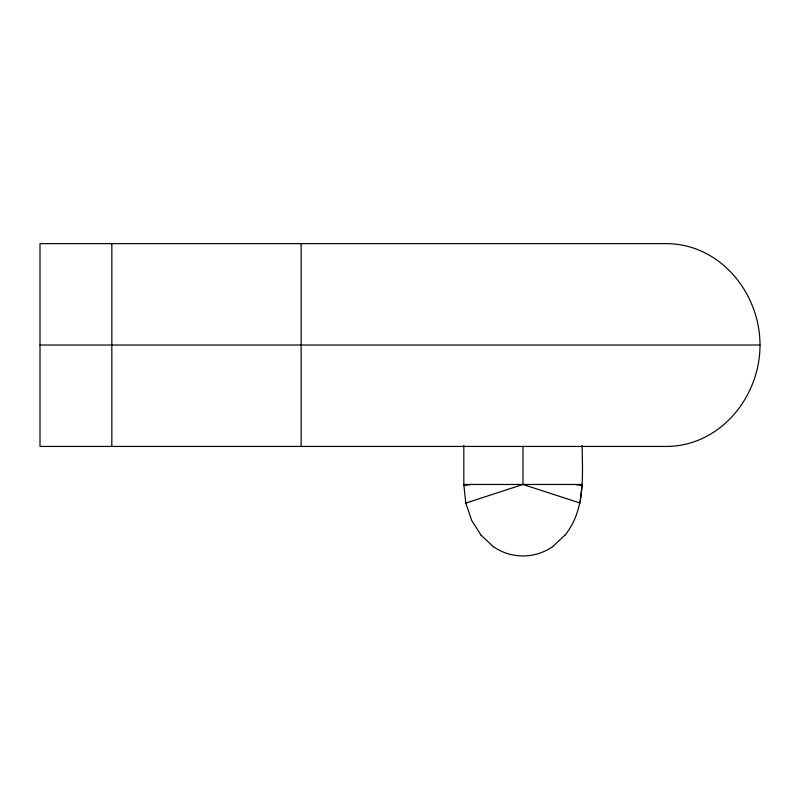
<?xml version="1.0" encoding="UTF-8"?>
<svg xmlns="http://www.w3.org/2000/svg" width="800" height="800" viewBox="0 0 800 800"><rect width="100%" height="100%" fill="white"/><g stroke="black" fill="none" stroke-linecap="round" stroke-linejoin="round"><path stroke-width="1.2" d="M760 345.03C760.06 396.61 720.65 445.81 667.04 446.44L40 446.44L40 243.63L667.04 243.63C720.65 244.26 760.06 293.46 760 345.03L40 345.03M564.85 535.31C585.58 510.05 582.45 475.89 582.13 445.42M552.59 546.74L564.81 535.26M552.56 546.68C535.02 559.01 510.94 559.01 493.4 546.68M465.84 503.06L522.98 484.47L580.12 503.06L582.13 484.47L463.82 484.47L465.78 503.08L471.7 520.42L481.11 535.31M463.94 485.56L470.78 484.47M575.17 484.47L582.02 485.56M481.15 535.26L493.37 546.74M522.98 446.44L522.98 484.47M463.82 445.42L463.82 485.02M301.13 243.63L301.13 446.44M111.83 243.63L111.83 446.44"/></g></svg>
